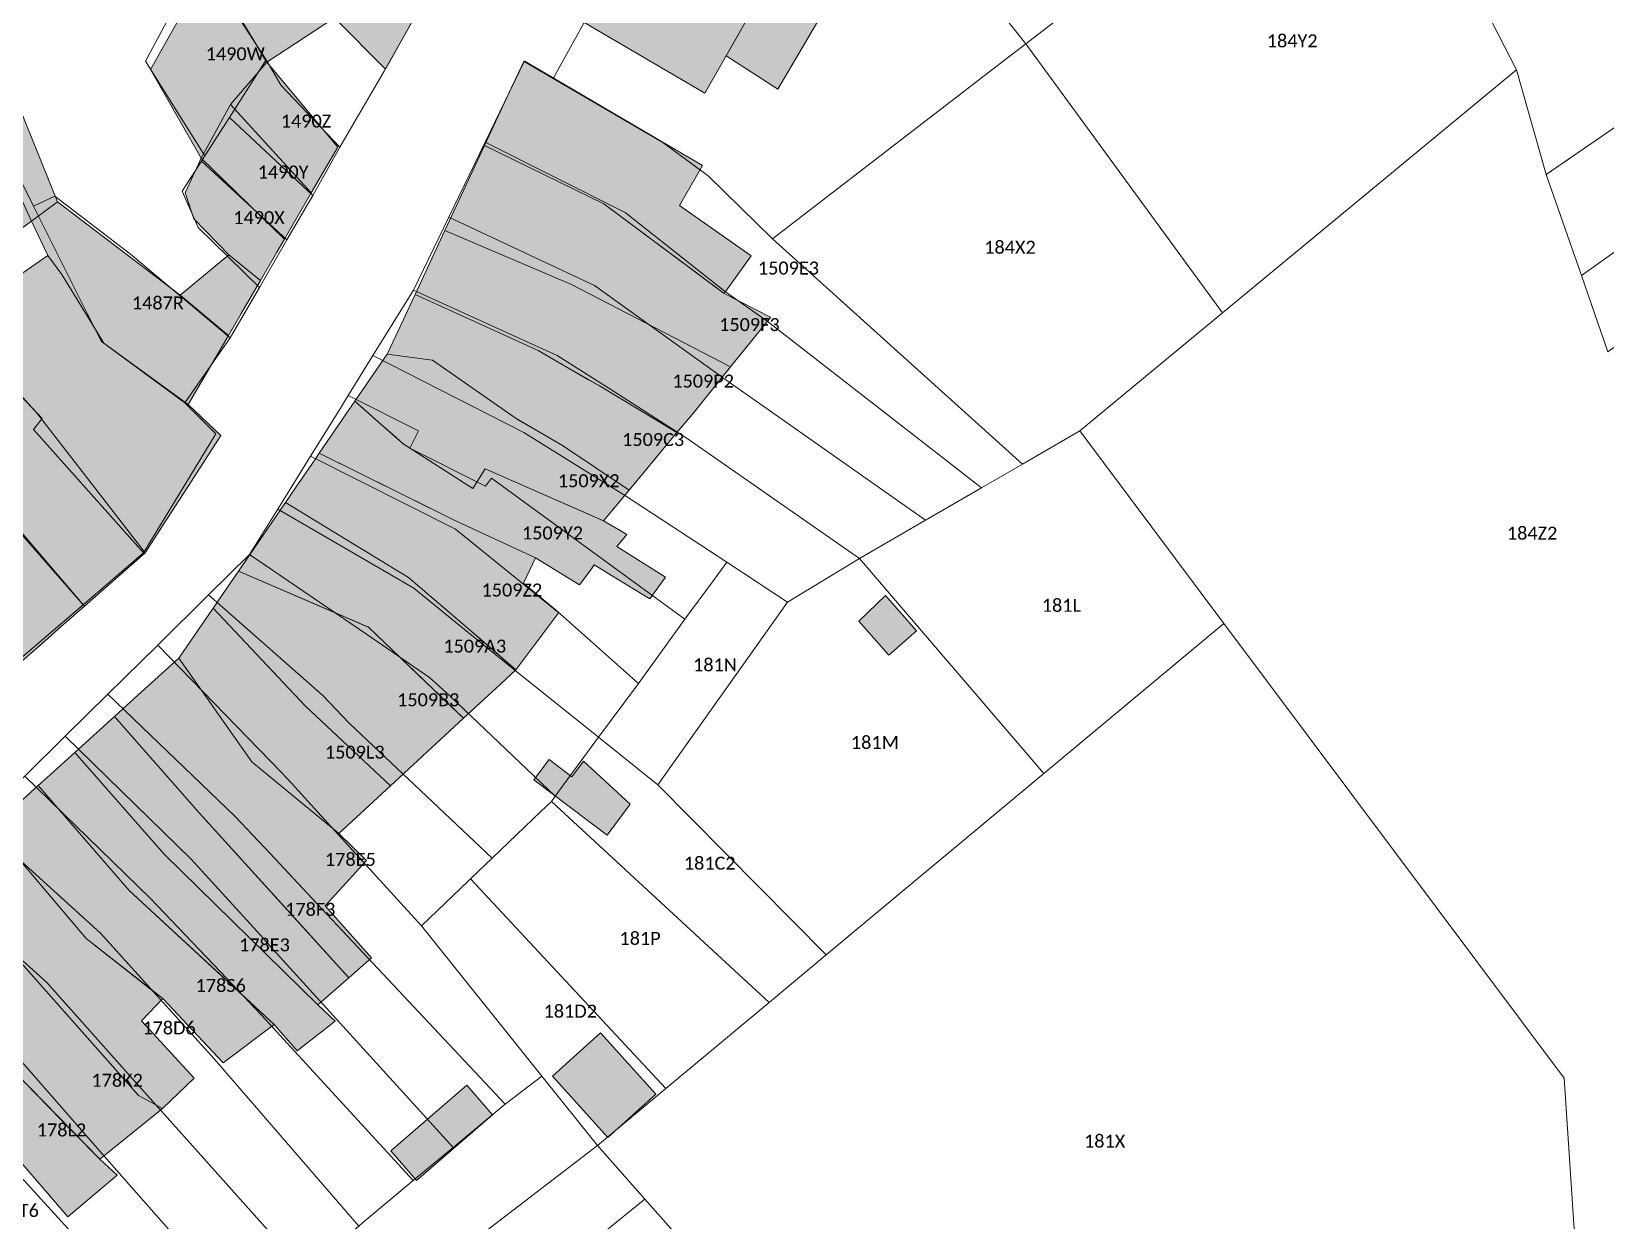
# Model space of a CAD drawing. Header units: metres. Extents: x 113120 to 240396, y 120329 to 242116.
# Drawn here: x 116697.4 to 116794.5, y 121773.8 to 121847.2 of the extents above; entities that cross this region are included whole.
import ezdxf

# ---------------------------------------------------------------- set-up
doc = ezdxf.new("R2010")
doc.units = ezdxf.units.M
doc.header["$LTSCALE"] = 3
for name, color, linetype, lineweight in [('Bpn_CaPa', 78, 'Continuous', 0), ('Bpn_ReBu', 4, 'Continuous', 0), ('Bpt_CaNu', 7, 'Continuous', 0), ('Hachure bâtiment', 11, 'Continuous', 0)]:
    doc.layers.add(name, color=color, linetype=linetype, lineweight=lineweight)
doc.styles.add('Legend', font='')
doc.styles.get('Legend').set_extended_font_data('Calibri')

msp = doc.modelspace()

# ---------------------------------------------------------------- hatches: boundary and pattern name
at = {"layer": 'Hachure bâtiment'}
h = msp.add_hatch(color=256, dxfattribs=at)
h.dxf.hatch_style = 1
h.paths.add_polyline_path([(116716.114, 121848.009), (116711.931, 121845.265), (116711.716, 121845.62), (116711.412, 121846.125), (116709.942, 121848.56), (116709.21, 121849.773), (116712.315, 121851.853), (116715.081, 121853.705), (116717.477, 121858.656), (116720.365, 121857.245), (116724.914, 121855.022), (116724.249, 121853.825), (116723.829, 121853.068), (116719.255, 121844.831)])
h = msp.add_hatch(color=256, dxfattribs=at)
h.dxf.hatch_style = 1
h.paths.add_polyline_path([(116736.609, 121856.622), (116744.117, 121852.418), (116743.358, 121851.086), (116738.95, 121843.351), (116731.5, 121847.718), (116736.467, 121856.701)])
h = msp.add_hatch(color=256, dxfattribs=at)
h.dxf.hatch_style = 1
h.paths.add_polyline_path([(116740.263, 121845.654), (116743.358, 121851.086), (116744.117, 121852.418), (116744.554, 121853.135), (116747.95, 121851.274), (116743.459, 121843.605)])
h = msp.add_hatch(color=256, dxfattribs=at)
h.dxf.hatch_style = 1
h.paths.add_polyline_path([(116708.137, 121850.81), (116709.21, 121849.773), (116711.931, 121845.265), (116709.69, 121842.647), (116707.876, 121839.357), (116704.762, 121844.815)])
h = msp.add_hatch(color=256, dxfattribs=at)
h.dxf.hatch_style = 1
h.paths.add_polyline_path([(116709.69, 121842.647), (116711.931, 121845.265), (116716.308, 121840.024), (116714.67, 121837.203)])
h = msp.add_hatch(color=256, dxfattribs=at)
h.dxf.hatch_style = 1
h.paths.add_polyline_path([(116737.382, 121836.423), (116741.813, 121833.33), (116740.137, 121831.002), (116736.027, 121834.067), (116732.721, 121836.533), (116725.364, 121840.126), (116727.014, 121843.659), (116727.234, 121844.131), (116727.802, 121845.346), (116738.809, 121838.903)])
h = msp.add_hatch(color=256, dxfattribs=at)
h.dxf.hatch_style = 1
h.paths.add_polyline_path([(116693.878, 121843.004), (116695.976, 121844.205), (116699.021, 121836.65), (116697.425, 121835.457), (116694.812, 121841.136)])
h = msp.add_hatch(color=256, dxfattribs=at)
h.dxf.hatch_style = 1
h.paths.add_polyline_path([(116713.015, 121834.355), (116707.876, 121839.357), (116709.69, 121842.647), (116714.67, 121837.203)])
h = msp.add_hatch(color=256, dxfattribs=at)
h.dxf.hatch_style = 1
h.paths.add_polyline_path([(116694.812, 121841.136), (116697.425, 121835.457), (116695.752, 121834.246), (116692.691, 121839.604)])
h = msp.add_hatch(color=256, dxfattribs=at)
h.dxf.hatch_style = 1
h.paths.add_polyline_path([(116725.364, 121840.126), (116732.721, 121836.533), (116738.442, 121832.266), (116740.137, 121831.002), (116742.992, 121829.531), (116742.996, 121829.529), (116740.544, 121826.485), (116730.723, 121831.557), (116722.915, 121834.879)])
h = msp.add_hatch(color=256, dxfattribs=at)
h.dxf.hatch_style = 1
h.paths.add_polyline_path([(116707.429, 121835.611), (116706.898, 121837.209), (116707.876, 121839.357), (116713.015, 121834.355), (116712.551, 121833.556), (116711.534, 121831.804), (116709.593, 121833.392)])
h = msp.add_hatch(color=256, dxfattribs=at)
h.dxf.hatch_style = 1
h.paths.add_polyline_path([(116699.021, 121836.65), (116706.59, 121830.9), (116709.563, 121828.411), (116707.086, 121824.145), (116701.879, 121827.936), (116700.852, 121829.628), (116699.292, 121832.182), (116698.436, 121833.346), (116697.425, 121835.457)])
h = msp.add_hatch(color=256, dxfattribs=at)
h.dxf.hatch_style = 1
h.paths.add_polyline_path([(116737.234, 121822.42), (116732.445, 121825.304), (116728.661, 121827.487), (116721.074, 121830.934), (116722.915, 121834.879), (116730.723, 121831.557), (116740.544, 121826.485), (116738.29, 121823.687)])
h = msp.add_hatch(color=256, dxfattribs=at)
h.dxf.hatch_style = 1
h.paths.add_polyline_path([(116701.879, 121827.936), (116707.086, 121824.145), (116709.107, 121822.233), (116707.293, 121819.431), (116705.586, 121816.794), (116704.431, 121815.011), (116697.785, 121823.576), (116692.615, 121829.333), (116696.615, 121832.091), (116698.436, 121833.346), (116699.292, 121832.182), (116700.852, 121829.628)])
h = msp.add_hatch(color=256, dxfattribs=at)
h.dxf.hatch_style = 1
h.paths.add_polyline_path([(116709.766, 121828.76), (116709.752, 121828.736), (116709.563, 121828.411), (116706.59, 121830.9), (116709.593, 121833.392), (116711.534, 121831.804), (116710.349, 121829.764)])
h = msp.add_hatch(color=256, dxfattribs=at)
h.dxf.hatch_style = 1
h.paths.add_polyline_path([(116691.353, 121830.74), (116692.615, 121829.333), (116697.785, 121823.576), (116704.431, 121815.011), (116700.687, 121811.721), (116691.878, 121821.974), (116686.987, 121827.172)])
h = msp.add_hatch(color=256, dxfattribs=at)
h.dxf.hatch_style = 1
h.paths.add_polyline_path([(116722.158, 121826.896), (116719.353, 121827.249), (116719.89, 121828.398), (116721.074, 121830.934), (116728.661, 121827.487), (116731.785, 121825.685), (116732.445, 121825.304), (116737.218, 121822.429), (116737.234, 121822.42), (116734.279, 121818.872), (116730.179, 121821.619), (116729.788, 121821.845), (116727.307, 121823.283)])
h = msp.add_hatch(color=256, dxfattribs=at)
h.dxf.hatch_style = 1
h.paths.add_polyline_path([(116686.656, 121819.384), (116685.125, 121821.54), (116687.493, 121823.368), (116685.481, 121825.942), (116686.987, 121827.172), (116689.273, 121824.742), (116690.739, 121823.185), (116691.878, 121821.974), (116700.687, 121811.721), (116699.105, 121810.331), (116698.26, 121809.589), (116696.145, 121807.729), (116695.848, 121807.469), (116692.253, 121811.504), (116690.494, 121813.479), (116685.879, 121818.661)])
h = msp.add_hatch(color=256, dxfattribs=at)
h.dxf.hatch_style = 1
h.paths.add_polyline_path([(116717.366, 121824.351), (116719.353, 121827.249), (116722.158, 121826.896), (116727.307, 121823.283), (116727.312, 121823.28), (116729.788, 121821.845), (116730.179, 121821.619), (116734.279, 121818.872), (116732.706, 121816.984), (116725.4, 121820.193), (116724.64, 121818.965), (116720.344, 121821.737), (116718.803, 121823.089)])
h = msp.add_hatch(color=256, dxfattribs=at)
h.dxf.hatch_style = 1
h.paths.add_polyline_path([(116735.56, 121812.161), (116733.195, 121813.609), (116732.425, 121814.08), (116732.134, 121814.259), (116731.961, 121814.027), (116731.729, 121813.717), (116731.225, 121813.043), (116730.86, 121813.264), (116728.502, 121814.694), (116723.445, 121817.039), (116715.168, 121821.146), (116716.606, 121823.243), (116716.858, 121823.611), (116717.114, 121823.984), (116717.141, 121824.024), (116717.366, 121824.351), (116718.409, 121823.436), (116718.514, 121823.343), (116719.721, 121822.283), (116720.344, 121821.737), (116724.64, 121818.965), (116725.4, 121820.193), (116732.473, 121817.087), (116732.706, 121816.984), (116733.723, 121816.384), (116734.14, 121816.138), (116733.539, 121815.417), (116733.528, 121815.403), (116736.518, 121813.506)])
h = msp.add_hatch(color=256, dxfattribs=at)
h.dxf.hatch_style = 1
h.paths.add_polyline_path([(116714.932, 121820.803), (116715.168, 121821.146), (116722.208, 121817.653), (116723.445, 121817.039), (116728.502, 121814.694), (116727.757, 121813.126), (116729.95, 121811.337), (116727.303, 121807.798), (116725.828, 121809.063), (116724.372, 121810.311), (116720.678, 121813.491), (116713.084, 121818.108), (116713.275, 121818.386), (116713.872, 121819.257), (116714.032, 121819.49), (116714.236, 121819.788), (116714.517, 121820.198)])
h = msp.add_hatch(color=256, dxfattribs=at)
h.dxf.hatch_style = 1
h.paths.add_polyline_path([(116726.349, 121806.916), (116725.102, 121805.763), (116724.065, 121804.806), (116723.783, 121805.076), (116718.178, 121810.438), (116718.171, 121810.441), (116718.154, 121810.448), (116714.11, 121812.191), (116710.187, 121813.883), (116711.626, 121815.982), (116711.926, 121816.419), (116712.548, 121817.326), (116713.084, 121818.108), (116720.678, 121813.491), (116724.372, 121810.311), (116727.303, 121807.798)])
h = msp.add_hatch(color=256, dxfattribs=at)
h.dxf.hatch_style = 1
h.paths.add_polyline_path([(116718.144, 121810.452), (116718.178, 121810.438), (116724.066, 121804.806), (116719.563, 121800.643), (116714.293, 121805.564), (116708.618, 121811.595), (116710.187, 121813.883)])
h = msp.add_hatch(color=256, dxfattribs=at)
h.dxf.hatch_style = 1
h.paths.add_polyline_path([(116752, 121810.201), (116750.3, 121808.701), (116748.45, 121810.801), (116750.091, 121812.368)])
h = msp.add_hatch(color=256, dxfattribs=at)
h.dxf.hatch_style = 1
h.paths.add_polyline_path([(116706.503, 121808.511), (116708.618, 121811.595), (116714.293, 121805.564), (116719.563, 121800.643), (116716.38, 121797.701), (116711.015, 121802.117)])
h = msp.add_hatch(color=256, dxfattribs=at)
h.dxf.hatch_style = 1
h.paths.add_polyline_path([(116703.981, 121806.228), (116706.503, 121808.511), (116711.015, 121802.117), (116716.38, 121797.701), (116718.088, 121796.041), (116715.534, 121793.231), (116718.388, 121790.02), (116716.992, 121788.8), (116714.25, 121791.819), (116707.753, 121798.968), (116702.54, 121804.923)])
h = msp.add_hatch(color=256, dxfattribs=at)
h.dxf.hatch_style = 1
h.paths.add_polyline_path([(116700.088, 121802.703), (116702.54, 121804.923), (116707.753, 121798.968), (116716.992, 121788.8), (116715.077, 121787.126), (116705.602, 121796.418)])
h = msp.add_hatch(color=256, dxfattribs=at)
h.dxf.hatch_style = 1
h.paths.add_polyline_path([(116697.826, 121800.654), (116698.566, 121801.325), (116698.585, 121801.341), (116700.088, 121802.703), (116705.602, 121796.418), (116715.077, 121787.126), (116716.155, 121786.125), (116713.811, 121784.285), (116712.393, 121785.917), (116710.61, 121787.563), (116703.441, 121794.182)])
h = msp.add_hatch(color=256, dxfattribs=at)
h.dxf.hatch_style = 1
h.paths.add_polyline_path([(116730.75, 121801.201), (116731.467, 121802.168), (116734.35, 121799.501), (116732.917, 121797.601), (116728.4, 121801.001), (116729.35, 121802.251)])
h = msp.add_hatch(color=256, dxfattribs=at)
h.dxf.hatch_style = 1
h.paths.add_polyline_path([(116694.967, 121798.066), (116697.826, 121800.654), (116703.441, 121794.182), (116712.393, 121785.917), (116709.239, 121783.556), (116705.511, 121787.519), (116704.765, 121788.104), (116700.789, 121791.225)])
h = msp.add_hatch(color=256, dxfattribs=at)
h.dxf.hatch_style = 1
h.paths.add_polyline_path([(116694.041, 121797.228), (116694.967, 121798.066), (116700.789, 121791.225), (116705.511, 121787.519), (116704.198, 121786.149), (116707.448, 121782.603), (116705.5, 121780.735), (116704.014, 121781.542), (116701.985, 121783.84), (116698.165, 121788.167), (116691.875, 121795.266), (116692.547, 121795.874)])
h = msp.add_hatch(color=256, dxfattribs=at)
h.dxf.hatch_style = 1
h.paths.add_polyline_path([(116701.633, 121777.607), (116694.732, 121784.66), (116691.791, 121788.179), (116688.456, 121792.17), (116691.875, 121795.266), (116691.881, 121795.259), (116698.165, 121788.167), (116704.014, 121781.542), (116705.5, 121780.735), (116705.049, 121780.371)])
h = msp.add_hatch(color=256, dxfattribs=at)
h.dxf.hatch_style = 1
h.paths.add_polyline_path([(116685.958, 121789.908), (116688.456, 121792.17), (116694.732, 121784.66), (116700.013, 121779.263), (116701.633, 121777.607), (116702.712, 121776.63), (116699.655, 121774.06), (116696.876, 121777.275), (116695.688, 121776.523), (116694.188, 121778.53), (116685.297, 121789.299), (116685.292, 121789.305)])
h = msp.add_hatch(color=256, dxfattribs=at)
h.dxf.hatch_style = 1
h.paths.add_polyline_path([(116732.507, 121785.406), (116735.919, 121781.623), (116732.962, 121778.957), (116729.551, 121782.74)])
h = msp.add_hatch(color=256, dxfattribs=at)
h.dxf.hatch_style = 1
h.paths.add_polyline_path([(116725.85, 121780.351), (116721.167, 121776.301), (116719.583, 121778.118), (116724.267, 121782.168)])

# ---------------------------------------------------------------- linework, layer by layer
at = {"layer": 'Bpn_CaPa'}
for points in [[(116835.814, 121869.754), (116838.283, 121871.517), (116840.858, 121873.295), (116842.282, 121874.245), (116845.109, 121876.156), (116853.892, 121882.755), (116855.733, 121884.167), (116858.699, 121880.144), (116856.92, 121878.793), (116849.13, 121872.878), (116849.566, 121872.274), (116845.55, 121869.483), (116793.034, 121832.102), (116790.854, 121838.338), (116817.107, 121856.393), (116831.081, 121866.373), (116835.814, 121869.754)], [(116748.269, 121859.219), (116740.834, 121863.564), (116737.266, 121871.102), (116742.861, 121873.846), (116748.45, 121876.917), (116754.35, 121880.15), (116756.8, 121875.767), (116767.934, 121881.831), (116769.442, 121879.351), (116771.609, 121875.788), (116774.313, 121871.343), (116777.163, 121866.656), (116779.705, 121862.544), (116758.749, 121846.405), (116748.817, 121858.9), (116748.269, 121859.219)], [(116794.66, 121827.4), (116793.034, 121832.102), (116845.55, 121869.483), (116849.566, 121872.274), (116849.13, 121872.878), (116856.92, 121878.793), (116858.699, 121880.144), (116861.824, 121876.01), (116860.054, 121874.693), (116852.691, 121869.215), (116844.55, 121863.167), (116794.66, 121827.4)], [(116783.259, 121856.02), (116805.833, 121872.001), (116809.083, 121867.767), (116813.917, 121861.117), (116817.107, 121856.393), (116790.854, 121838.338), (116789.019, 121844.788), (116783.259, 121856.02)], [(116711.486, 121831.378), (116709.682, 121828.275), (116703.53, 121833.433), (116698.867, 121837), (116697.538, 121836.387), (116694.017, 121843.4), (116686.95, 121858.283), (116686.083, 121860.183), (116690.491, 121864.529), (116693.217, 121867.217), (116696.117, 121869.017), (116701.042, 121862.034), (116705.972, 121854.531), (116707.003, 121852.951), (116707.842, 121851.667), (116704.444, 121845.338), (116708.108, 121839.496), (116707.899, 121839.167), (116706.717, 121837.317), (116707.7, 121835.067), (116711.486, 121831.378)], [(116781.717, 121858.959), (116783.259, 121856.02), (116789.019, 121844.788), (116770.889, 121829.805), (116758.749, 121846.405), (116779.705, 121862.544), (116781.717, 121858.959)], [(116724.954, 121854.951), (116719.171, 121844.704), (116716.432, 121840.018), (116712.823, 121843.832), (116711.884, 121845.402), (116708.142, 121851.198), (116714.737, 121854.997), (116717.594, 121859.451), (116724.954, 121854.951)], [(116758.749, 121846.405), (116756.892, 121844.972), (116743.117, 121834.367), (116739.15, 121838.25), (116736.351, 121840.307), (116729.59, 121844.262), (116731.5, 121847.717), (116738.856, 121860.203), (116744.975, 121853.768), (116746.19, 121855.785), (116748.269, 121859.219), (116748.817, 121858.9), (116758.749, 121846.405)], [(116676.531, 121849.657), (116680.267, 121852.75), (116686.95, 121858.283), (116694.017, 121843.4), (116697.538, 121836.387), (116699.388, 121832.695), (116700.861, 121829.768), (116701.73, 121828.037), (116706.88, 121824.248), (116708.795, 121822.341), (116704.317, 121815), (116697.547, 121822.616), (116698.067, 121823.288), (116691.553, 121830.204), (116679.34, 121845.739), (116676.531, 121849.657)], [(116708.108, 121839.496), (116704.444, 121845.338), (116707.842, 121851.667), (116708.142, 121851.198), (116711.884, 121845.402), (116709.623, 121841.863), (116708.108, 121839.496)], [(116758.749, 121846.405), (116770.889, 121829.805), (116762.085, 121822.528), (116758.549, 121820.482), (116743.117, 121834.367), (116756.892, 121844.972), (116758.749, 121846.405)], [(116676.311, 121843.071), (116679.34, 121845.739), (116691.553, 121830.204), (116698.067, 121823.288), (116697.547, 121822.616), (116704.317, 121815), (116700.608, 121811.808), (116691.593, 121822.073), (116687.317, 121827.5), (116675.883, 121842.65), (116676.311, 121843.071)], [(116709.623, 121841.863), (116711.884, 121845.402), (116712.823, 121843.832), (116716.432, 121840.018), (116714.772, 121837.052), (116709.623, 121841.863)], [(116743.117, 121834.367), (116758.549, 121820.482), (116756.017, 121819.017), (116742.8, 121829.3), (116740.217, 121831.1), (116734.047, 121836), (116725.395, 121840.326), (116727.802, 121845.307), (116729.59, 121844.262), (116736.351, 121840.307), (116739.15, 121838.25), (116743.117, 121834.367)], [(116675.883, 121842.65), (116687.317, 121827.5), (116691.593, 121822.073), (116700.608, 121811.808), (116696.744, 121808.486), (116686.767, 121819.45), (116685.096, 121821.638), (116672.015, 121839.211), (116673.467, 121840.5), (116675.883, 121842.65)], [(116708.108, 121839.496), (116709.623, 121841.863), (116714.772, 121837.052), (116713.158, 121834.305), (116707.899, 121839.167), (116708.108, 121839.496)], [(116725.395, 121840.326), (116734.047, 121836), (116740.217, 121831.1), (116742.8, 121829.3), (116756.017, 121819.017), (116752.571, 121817.023), (116740.25, 121825.667), (116738.355, 121827.027), (116732.142, 121831.485), (116723.168, 121835.715), (116725.395, 121840.326)], [(116713.158, 121834.305), (116711.486, 121831.378), (116707.7, 121835.067), (116706.717, 121837.317), (116707.899, 121839.167), (116713.158, 121834.305)], [(116706.88, 121824.248), (116701.73, 121828.037), (116700.861, 121829.768), (116699.388, 121832.695), (116697.538, 121836.387), (116698.867, 121837), (116703.53, 121833.433), (116709.682, 121828.275), (116706.88, 121824.248)], [(116748.5, 121814.667), (116737.867, 121822.067), (116733.086, 121825.111), (116729.838, 121827.178), (116720.988, 121831.203), (116723.168, 121835.715), (116732.142, 121831.485), (116738.355, 121827.027), (116740.25, 121825.667), (116752.571, 121817.023), (116748.5, 121814.667)], [(116748.5, 121814.667), (116744.05, 121811.967), (116740.298, 121814.425), (116734.057, 121818.527), (116727.792, 121822.422), (116718.482, 121827.168), (116720.988, 121831.203), (116729.838, 121827.178), (116733.086, 121825.111), (116737.867, 121822.067), (116748.5, 121814.667)], [(116740.298, 121814.425), (116739.427, 121813.224), (116737.708, 121810.924), (116725.782, 121819.605), (116725.431, 121819.118), (116720.751, 121821.455), (116721.292, 121822.538), (116716.952, 121824.704), (116718.482, 121827.168), (116727.792, 121822.422), (116734.057, 121818.527), (116740.298, 121814.425)], [(116734.863, 121806.943), (116730.05, 121811.217), (116723.574, 121816.46), (116714.632, 121820.967), (116716.311, 121823.671), (116716.952, 121824.704), (116721.292, 121822.538), (116720.751, 121821.455), (116725.431, 121819.118), (116725.782, 121819.605), (116737.708, 121810.924), (116734.863, 121806.943)], [(116748.5, 121814.667), (116752.571, 121817.023), (116756.017, 121819.017), (116758.549, 121820.482), (116762.085, 121822.528), (116770.965, 121810.655), (116759.868, 121801.39), (116748.5, 121814.667)], [(116732.401, 121803.642), (116727.134, 121807.86), (116724.35, 121810.089), (116721, 121812.834), (116712.604, 121817.701), (116714.632, 121820.967), (116723.574, 121816.46), (116730.05, 121811.217), (116734.863, 121806.943), (116732.401, 121803.642)], [(116710.864, 121814.899), (116712.604, 121817.701), (116721, 121812.834), (116724.35, 121810.089), (116727.134, 121807.86), (116732.401, 121803.642), (116729.728, 121799.99), (116723.224, 121806.187), (116721.967, 121807.317), (116718.079, 121809.982), (116710.864, 121814.899)], [(116710.864, 121814.899), (116718.079, 121809.982), (116721.967, 121807.317), (116723.224, 121806.187), (116729.728, 121799.99), (116729.502, 121799.681), (116728.843, 121799.051), (116725.832, 121796.174), (116717.017, 121804.51), (116715.392, 121806.21), (116708.335, 121812.408), (116710.864, 121814.899)], [(116744.05, 121811.967), (116736.05, 121800.7), (116732.401, 121803.642), (116734.863, 121806.943), (116737.708, 121810.924), (116739.427, 121813.224), (116740.298, 121814.425), (116744.05, 121811.967)], [(116744.05, 121811.967), (116748.5, 121814.667), (116759.868, 121801.39), (116746.444, 121790.21), (116736.05, 121800.7), (116744.05, 121811.967)], [(116721.467, 121792), (116715.077, 121799.014), (116713.449, 121800.801), (116712.842, 121801.466), (116705.201, 121809.32), (116708.335, 121812.408), (116715.392, 121806.21), (116717.017, 121804.51), (116725.832, 121796.174), (116724.496, 121794.896), (116724.379, 121794.784), (116721.467, 121792)], [(116735.25, 121775.15), (116732.33, 121778.455), (116736.539, 121781.961), (116742.918, 121787.273), (116746.444, 121790.21), (116759.868, 121801.39), (116770.965, 121810.655), (116791.947, 121782.605), (116794.354, 121746.275), (116789.599, 121745.979), (116783.26, 121747.3), (116775.222, 121748.969), (116768.107, 121747.653), (116760.752, 121746.291), (116759.778, 121747.393), (116757.157, 121750.359), (116754.559, 121753.3), (116752.818, 121755.27), (116750.273, 121758.149), (116747.667, 121761.098), (116744.473, 121764.713), (116741.753, 121767.791), (116738.78, 121771.156), (116735.25, 121775.15)], [(116702.128, 121806.292), (116705.201, 121809.32), (116712.842, 121801.466), (116713.449, 121800.801), (116715.077, 121799.014), (116721.467, 121792), (116728.907, 121782.724), (116726.628, 121780.998), (116715.011, 121793.39), (116712.139, 121796.454), (116709.984, 121798.752), (116702.128, 121806.292)], [(116702.128, 121806.292), (116709.984, 121798.752), (116712.139, 121796.454), (116715.011, 121793.39), (116726.628, 121780.998), (116723.431, 121778.335), (116712.129, 121790.779), (116711.546, 121791.421), (116707.277, 121796.122), (116699.495, 121803.699), (116702.128, 121806.292)], [(116720.97, 121776.287), (116711.604, 121786.494), (116709.048, 121789.181), (116704.763, 121793.687), (116697.002, 121801.243), (116699.495, 121803.699), (116707.277, 121796.122), (116711.546, 121791.421), (116712.129, 121790.779), (116723.431, 121778.335), (116720.97, 121776.287)], [(116729.502, 121799.681), (116729.728, 121799.99), (116732.401, 121803.642), (116736.05, 121800.7), (116746.444, 121790.21), (116742.918, 121787.273), (116729.502, 121799.681)], [(116720.97, 121776.287), (116717.844, 121773.683), (116717.612, 121773.49), (116708.694, 121783.791), (116705.157, 121787.696), (116701.666, 121791.55), (116694.11, 121798.392), (116697.002, 121801.243), (116704.763, 121793.687), (116709.048, 121789.181), (116711.604, 121786.494), (116720.97, 121776.287)], [(116724.496, 121794.896), (116725.832, 121796.174), (116728.843, 121799.051), (116729.502, 121799.681), (116742.918, 121787.273), (116736.539, 121781.961), (116724.496, 121794.896)], [(116690.897, 121795.226), (116694.11, 121798.392), (116701.666, 121791.55), (116705.157, 121787.696), (116708.694, 121783.791), (116717.612, 121773.49), (116714.257, 121770.696), (116706.831, 121779.014), (116703.512, 121782.732), (116698.363, 121788.5), (116690.897, 121795.226)], [(116690.897, 121795.226), (116698.363, 121788.5), (116703.512, 121782.732), (116706.831, 121779.014), (116714.257, 121770.696), (116710.715, 121767.777), (116701.928, 121777.783), (116695.382, 121785.237), (116687.97, 121792.344), (116690.897, 121795.226)], [(116721.467, 121792), (116724.379, 121794.784), (116724.496, 121794.896), (116736.539, 121781.961), (116732.33, 121778.455), (116728.907, 121782.724), (116721.467, 121792)], [(116684.768, 121789.231), (116687.97, 121792.344), (116695.382, 121785.237), (116701.928, 121777.783), (116710.715, 121767.777), (116707.317, 121764.918), (116696.354, 121776.983), (116695.031, 121778.44), (116684.768, 121789.231)], [(116700.056, 121762.668), (116688.18, 121777.55), (116682.298, 121784.141), (116682.16, 121786.62), (116684.768, 121789.231), (116695.031, 121778.44), (116696.354, 121776.983), (116707.317, 121764.918), (116704.615, 121762.668), (116702.782, 121764.869), (116701.368, 121763.727), (116700.056, 121762.668)], [(116723.431, 121778.335), (116726.628, 121780.998), (116728.907, 121782.724), (116732.33, 121778.455), (116722.083, 121770.6), (116718.716, 121767.799), (116713.021, 121763.053), (116705.033, 121756.502), (116701.886, 121760.4), (116703.377, 121761.637), (116704.615, 121762.668), (116707.317, 121764.918), (116710.715, 121767.777), (116714.257, 121770.696), (116717.612, 121773.49), (116717.844, 121773.683), (116720.97, 121776.287), (116723.431, 121778.335)], [(116705.033, 121756.502), (116713.021, 121763.053), (116718.716, 121767.799), (116722.083, 121770.6), (116732.33, 121778.455), (116735.25, 121775.15), (116720.981, 121763.585), (116718.637, 121761.685), (116718.305, 121761.416), (116707.908, 121752.94), (116705.033, 121756.502)], [(116738.78, 121771.156), (116721.557, 121757.046), (116718.82, 121754.803), (116711.112, 121748.972), (116707.908, 121752.94), (116718.305, 121761.416), (116718.637, 121761.685), (116720.981, 121763.585), (116735.25, 121775.15), (116738.78, 121771.156)]]:
    msp.add_lwpolyline(points, close=True, dxfattribs=at)
msp.add_lwpolyline([(116797.345, 121701.123), (116794.354, 121746.275), (116791.947, 121782.605), (116770.965, 121810.655), (116762.085, 121822.528), (116770.889, 121829.805), (116789.019, 121844.788), (116790.854, 121838.338), (116793.034, 121832.102), (116794.66, 121827.4)], dxfattribs=at)
at = {"layer": 'Bpn_ReBu'}
for points in [[(116716.114, 121848.009), (116711.931, 121845.265), (116711.716, 121845.62), (116711.412, 121846.125), (116709.942, 121848.56), (116709.21, 121849.773), (116712.315, 121851.853), (116715.081, 121853.705), (116717.477, 121858.656), (116720.365, 121857.245), (116724.914, 121855.022), (116724.249, 121853.825), (116723.829, 121853.068), (116719.255, 121844.831), (116716.114, 121848.009)], [(116736.609, 121856.622), (116744.117, 121852.418), (116743.358, 121851.086), (116738.95, 121843.351), (116731.5, 121847.718), (116736.467, 121856.701), (116736.609, 121856.622)], [(116740.263, 121845.654), (116743.358, 121851.086), (116744.117, 121852.418), (116744.554, 121853.135), (116747.95, 121851.274), (116743.459, 121843.605), (116740.263, 121845.654)], [(116708.137, 121850.81), (116709.21, 121849.773), (116711.931, 121845.265), (116709.69, 121842.647), (116707.876, 121839.357), (116704.762, 121844.815), (116708.137, 121850.81)], [(116709.69, 121842.647), (116711.931, 121845.265), (116716.308, 121840.024), (116714.67, 121837.203), (116709.69, 121842.647)], [(116737.382, 121836.423), (116741.813, 121833.33), (116740.137, 121831.002), (116736.027, 121834.067), (116732.721, 121836.533), (116725.364, 121840.126), (116727.014, 121843.659), (116727.234, 121844.131), (116727.802, 121845.346), (116738.809, 121838.903), (116737.382, 121836.423)], [(116693.878, 121843.004), (116695.976, 121844.205), (116699.021, 121836.65), (116697.425, 121835.457), (116694.812, 121841.136), (116693.878, 121843.004)], [(116713.015, 121834.355), (116707.876, 121839.357), (116709.69, 121842.647), (116714.67, 121837.203), (116713.015, 121834.355)], [(116694.812, 121841.136), (116697.425, 121835.457), (116695.752, 121834.246), (116692.691, 121839.604), (116694.812, 121841.136)], [(116725.364, 121840.126), (116732.721, 121836.533), (116738.442, 121832.266), (116740.137, 121831.002), (116742.992, 121829.531), (116742.996, 121829.529), (116740.544, 121826.485), (116730.723, 121831.557), (116722.915, 121834.879), (116725.364, 121840.126)], [(116707.429, 121835.611), (116706.898, 121837.209), (116707.876, 121839.357), (116713.015, 121834.355), (116712.551, 121833.556), (116711.534, 121831.804), (116709.593, 121833.392), (116707.429, 121835.611)], [(116699.021, 121836.65), (116706.59, 121830.9), (116709.563, 121828.411), (116707.086, 121824.145), (116701.879, 121827.936), (116700.852, 121829.628), (116699.292, 121832.182), (116698.436, 121833.346), (116697.425, 121835.457), (116699.021, 121836.65)], [(116737.234, 121822.42), (116732.445, 121825.304), (116728.661, 121827.487), (116721.074, 121830.934), (116722.915, 121834.879), (116730.723, 121831.557), (116740.544, 121826.485), (116738.29, 121823.687), (116737.234, 121822.42)], [(116701.879, 121827.936), (116707.086, 121824.145), (116709.107, 121822.233), (116707.293, 121819.431), (116705.586, 121816.794), (116704.431, 121815.011), (116697.785, 121823.576), (116692.615, 121829.333), (116696.615, 121832.091), (116698.436, 121833.346), (116699.292, 121832.182), (116700.852, 121829.628), (116701.879, 121827.936)], [(116709.766, 121828.76), (116709.752, 121828.736), (116709.563, 121828.411), (116706.59, 121830.9), (116709.593, 121833.392), (116711.534, 121831.804), (116710.349, 121829.764), (116709.766, 121828.76)], [(116691.353, 121830.74), (116692.615, 121829.333), (116697.785, 121823.576), (116704.431, 121815.011), (116700.687, 121811.721), (116691.878, 121821.974), (116686.987, 121827.172), (116691.353, 121830.74)], [(116722.158, 121826.896), (116719.353, 121827.249), (116719.89, 121828.398), (116721.074, 121830.934), (116728.661, 121827.487), (116731.785, 121825.685), (116732.445, 121825.304), (116737.218, 121822.429), (116737.234, 121822.42), (116734.279, 121818.872), (116730.179, 121821.619), (116729.788, 121821.845), (116727.307, 121823.283), (116722.158, 121826.896)], [(116686.656, 121819.384), (116685.125, 121821.54), (116687.493, 121823.368), (116685.481, 121825.942), (116686.987, 121827.172), (116689.273, 121824.742), (116690.739, 121823.185), (116691.878, 121821.974), (116700.687, 121811.721), (116699.105, 121810.331), (116698.26, 121809.589), (116696.145, 121807.729), (116695.848, 121807.469), (116692.253, 121811.504), (116690.494, 121813.479), (116685.879, 121818.661), (116686.656, 121819.384)], [(116717.366, 121824.351), (116719.353, 121827.249), (116722.158, 121826.896), (116727.307, 121823.283), (116727.312, 121823.28), (116729.788, 121821.845), (116730.179, 121821.619), (116734.279, 121818.872), (116732.706, 121816.984), (116725.4, 121820.193), (116724.64, 121818.965), (116720.344, 121821.737), (116718.803, 121823.089), (116717.366, 121824.351)], [(116735.56, 121812.161), (116733.195, 121813.609), (116732.425, 121814.08), (116732.134, 121814.259), (116731.961, 121814.027), (116731.729, 121813.717), (116731.225, 121813.043), (116730.86, 121813.264), (116728.502, 121814.694), (116723.445, 121817.039), (116715.168, 121821.146), (116716.606, 121823.243), (116716.858, 121823.611), (116717.114, 121823.984), (116717.141, 121824.024), (116717.366, 121824.351), (116718.409, 121823.436), (116718.514, 121823.343), (116719.721, 121822.283), (116720.344, 121821.737), (116724.64, 121818.965), (116725.4, 121820.193), (116732.473, 121817.087), (116732.706, 121816.984), (116733.723, 121816.384), (116734.14, 121816.138), (116733.539, 121815.417), (116733.528, 121815.403), (116736.518, 121813.506), (116735.56, 121812.161)], [(116714.932, 121820.803), (116715.168, 121821.146), (116722.208, 121817.653), (116723.445, 121817.039), (116728.502, 121814.694), (116727.757, 121813.126), (116729.95, 121811.337), (116727.303, 121807.798), (116725.828, 121809.063), (116724.372, 121810.311), (116720.678, 121813.491), (116713.084, 121818.108), (116713.275, 121818.386), (116713.872, 121819.257), (116714.032, 121819.49), (116714.236, 121819.788), (116714.517, 121820.198), (116714.932, 121820.803)], [(116726.349, 121806.916), (116725.102, 121805.763), (116724.065, 121804.806), (116723.783, 121805.076), (116718.178, 121810.438), (116718.171, 121810.441), (116718.154, 121810.448), (116714.11, 121812.191), (116710.187, 121813.883), (116711.626, 121815.982), (116711.926, 121816.419), (116712.548, 121817.326), (116713.084, 121818.108), (116720.678, 121813.491), (116724.372, 121810.311), (116727.303, 121807.798), (116726.349, 121806.916)], [(116718.144, 121810.452), (116718.178, 121810.438), (116724.066, 121804.806), (116719.563, 121800.643), (116714.293, 121805.564), (116708.618, 121811.595), (116710.187, 121813.883), (116718.144, 121810.452)], [(116752, 121810.201), (116750.3, 121808.701), (116748.45, 121810.801), (116750.091, 121812.368), (116752, 121810.201)], [(116706.503, 121808.511), (116708.618, 121811.595), (116714.293, 121805.564), (116719.563, 121800.643), (116716.38, 121797.701), (116711.015, 121802.117), (116706.503, 121808.511)], [(116703.981, 121806.228), (116706.503, 121808.511), (116711.015, 121802.117), (116716.38, 121797.701), (116718.088, 121796.041), (116715.534, 121793.231), (116718.388, 121790.02), (116716.992, 121788.8), (116714.25, 121791.819), (116707.753, 121798.968), (116702.54, 121804.923), (116703.981, 121806.228)], [(116700.088, 121802.703), (116702.54, 121804.923), (116707.753, 121798.968), (116716.992, 121788.8), (116715.077, 121787.126), (116705.602, 121796.418), (116700.088, 121802.703)], [(116697.826, 121800.654), (116698.566, 121801.325), (116698.585, 121801.341), (116700.088, 121802.703), (116705.602, 121796.418), (116715.077, 121787.126), (116716.155, 121786.125), (116713.811, 121784.285), (116712.393, 121785.917), (116710.61, 121787.563), (116703.441, 121794.182), (116697.826, 121800.654)], [(116730.75, 121801.201), (116731.467, 121802.168), (116734.35, 121799.501), (116732.917, 121797.601), (116728.4, 121801.001), (116729.35, 121802.251), (116730.75, 121801.201)], [(116694.967, 121798.066), (116697.826, 121800.654), (116703.441, 121794.182), (116712.393, 121785.917), (116709.239, 121783.556), (116705.511, 121787.519), (116704.765, 121788.104), (116700.789, 121791.225), (116694.967, 121798.066)], [(116694.041, 121797.228), (116694.967, 121798.066), (116700.789, 121791.225), (116705.511, 121787.519), (116704.198, 121786.149), (116707.448, 121782.603), (116705.5, 121780.735), (116704.014, 121781.542), (116701.985, 121783.84), (116698.165, 121788.167), (116691.875, 121795.266), (116692.547, 121795.874), (116694.041, 121797.228)], [(116701.633, 121777.607), (116694.732, 121784.66), (116691.791, 121788.179), (116688.456, 121792.17), (116691.875, 121795.266), (116691.881, 121795.259), (116698.165, 121788.167), (116704.014, 121781.542), (116705.5, 121780.735), (116705.049, 121780.371), (116701.633, 121777.607)], [(116685.958, 121789.908), (116688.456, 121792.17), (116694.732, 121784.66), (116700.013, 121779.263), (116701.633, 121777.607), (116702.712, 121776.63), (116699.655, 121774.06), (116696.876, 121777.275), (116695.688, 121776.523), (116694.188, 121778.53), (116685.297, 121789.299), (116685.292, 121789.305), (116685.958, 121789.908)], [(116732.507, 121785.406), (116735.919, 121781.623), (116732.962, 121778.957), (116729.551, 121782.74), (116732.507, 121785.406)], [(116725.85, 121780.351), (116721.167, 121776.301), (116719.583, 121778.118), (116724.267, 121782.168), (116725.85, 121780.351)]]:
    msp.add_lwpolyline(points, close=True, dxfattribs=at)

# ---------------------------------------------------------------- texts
at = {"layer": 'Bpt_CaNu', "char_height": 0.8, "attachment_point": 7, "style": 'Legend'}
for s, insert in [('184Y2', (116773.613, 121846.175)), ('1490W', (116708.164, 121845.373)), ('1490Z', (116712.796, 121841.227)), ('1490Y', (116711.369, 121838.084)), ('1490X', (116709.862, 121835.272)), ('184X2', (116756.185, 121833.444)), ('1509E3', (116742.224, 121832.162)), ('1487R', (116703.61, 121830.01)), ('1509F3', (116739.833, 121828.674)), ('1509P2', (116736.945, 121825.191)), ('1509C3', (116733.85, 121821.585)), ('1509X2', (116729.887, 121819.046)), ('184Z2', (116788.423, 121815.81)), ('1509Y2', (116727.67, 121815.823)), ('1509Z2', (116725.177, 121812.305)), ('181L', (116759.733, 121811.359)), ('1509A3', (116722.82, 121808.845)), ('181N', (116738.226, 121807.691)), ('1509B3', (116719.971, 121805.536)), ('1509L3', (116715.516, 121802.305)), ('181M', (116747.96, 121802.905)), ('178E5', (116715.518, 121795.69)), ('181C2', (116737.656, 121795.458)), ('178F3', (116713.062, 121792.611)), ('181P', (116733.686, 121790.821)), ('178E3', (116710.217, 121790.419)), ('178S6', (116707.54, 121787.916)), ('181D2', (116729.003, 121786.329)), ('178D6', (116704.254, 121785.297)), ('178K2', (116701.113, 121782.066)), ('178L2', (116697.742, 121779.004)), ('181X', (116762.339, 121778.319)), ('178T6', (116694.738, 121774.04))]:
    msp.add_mtext(s, dxfattribs=dict(at, insert=insert))

doc.saveas('drawing.dxf')
